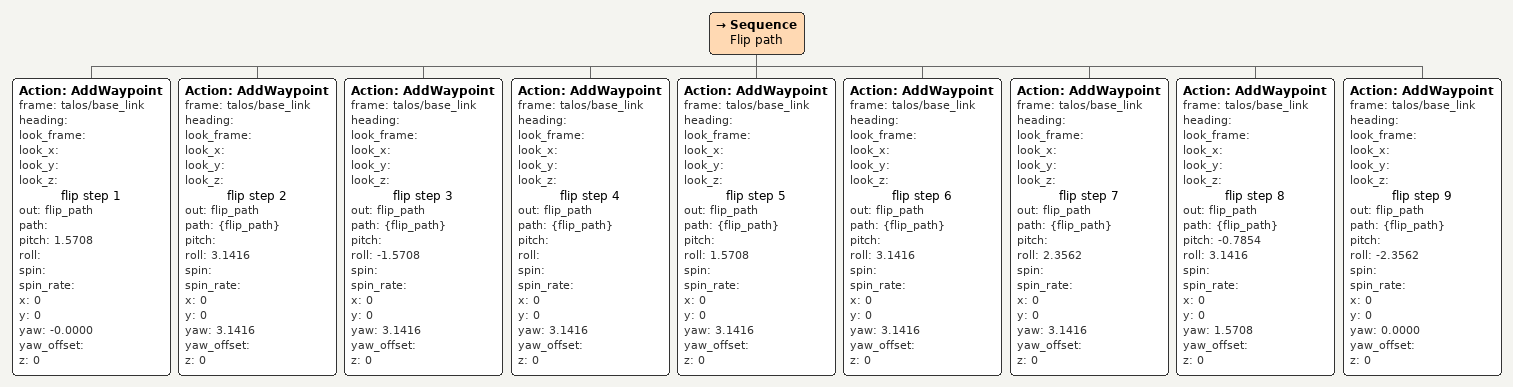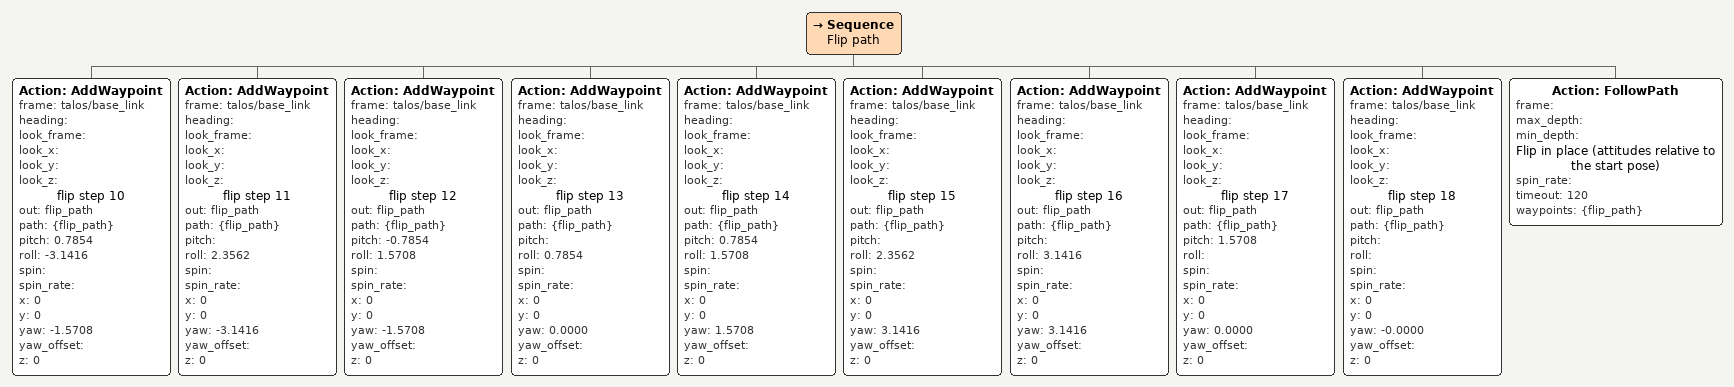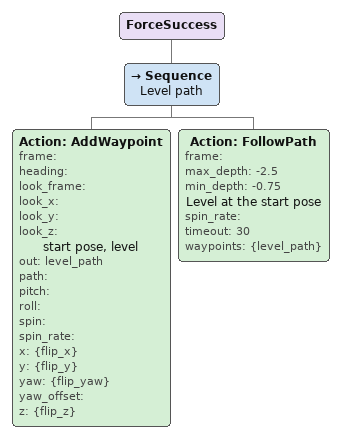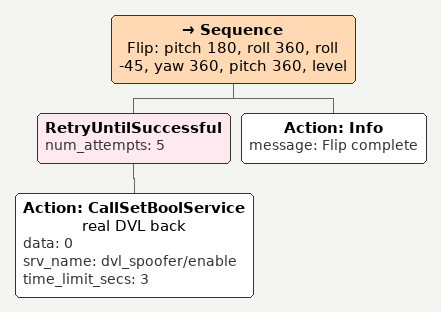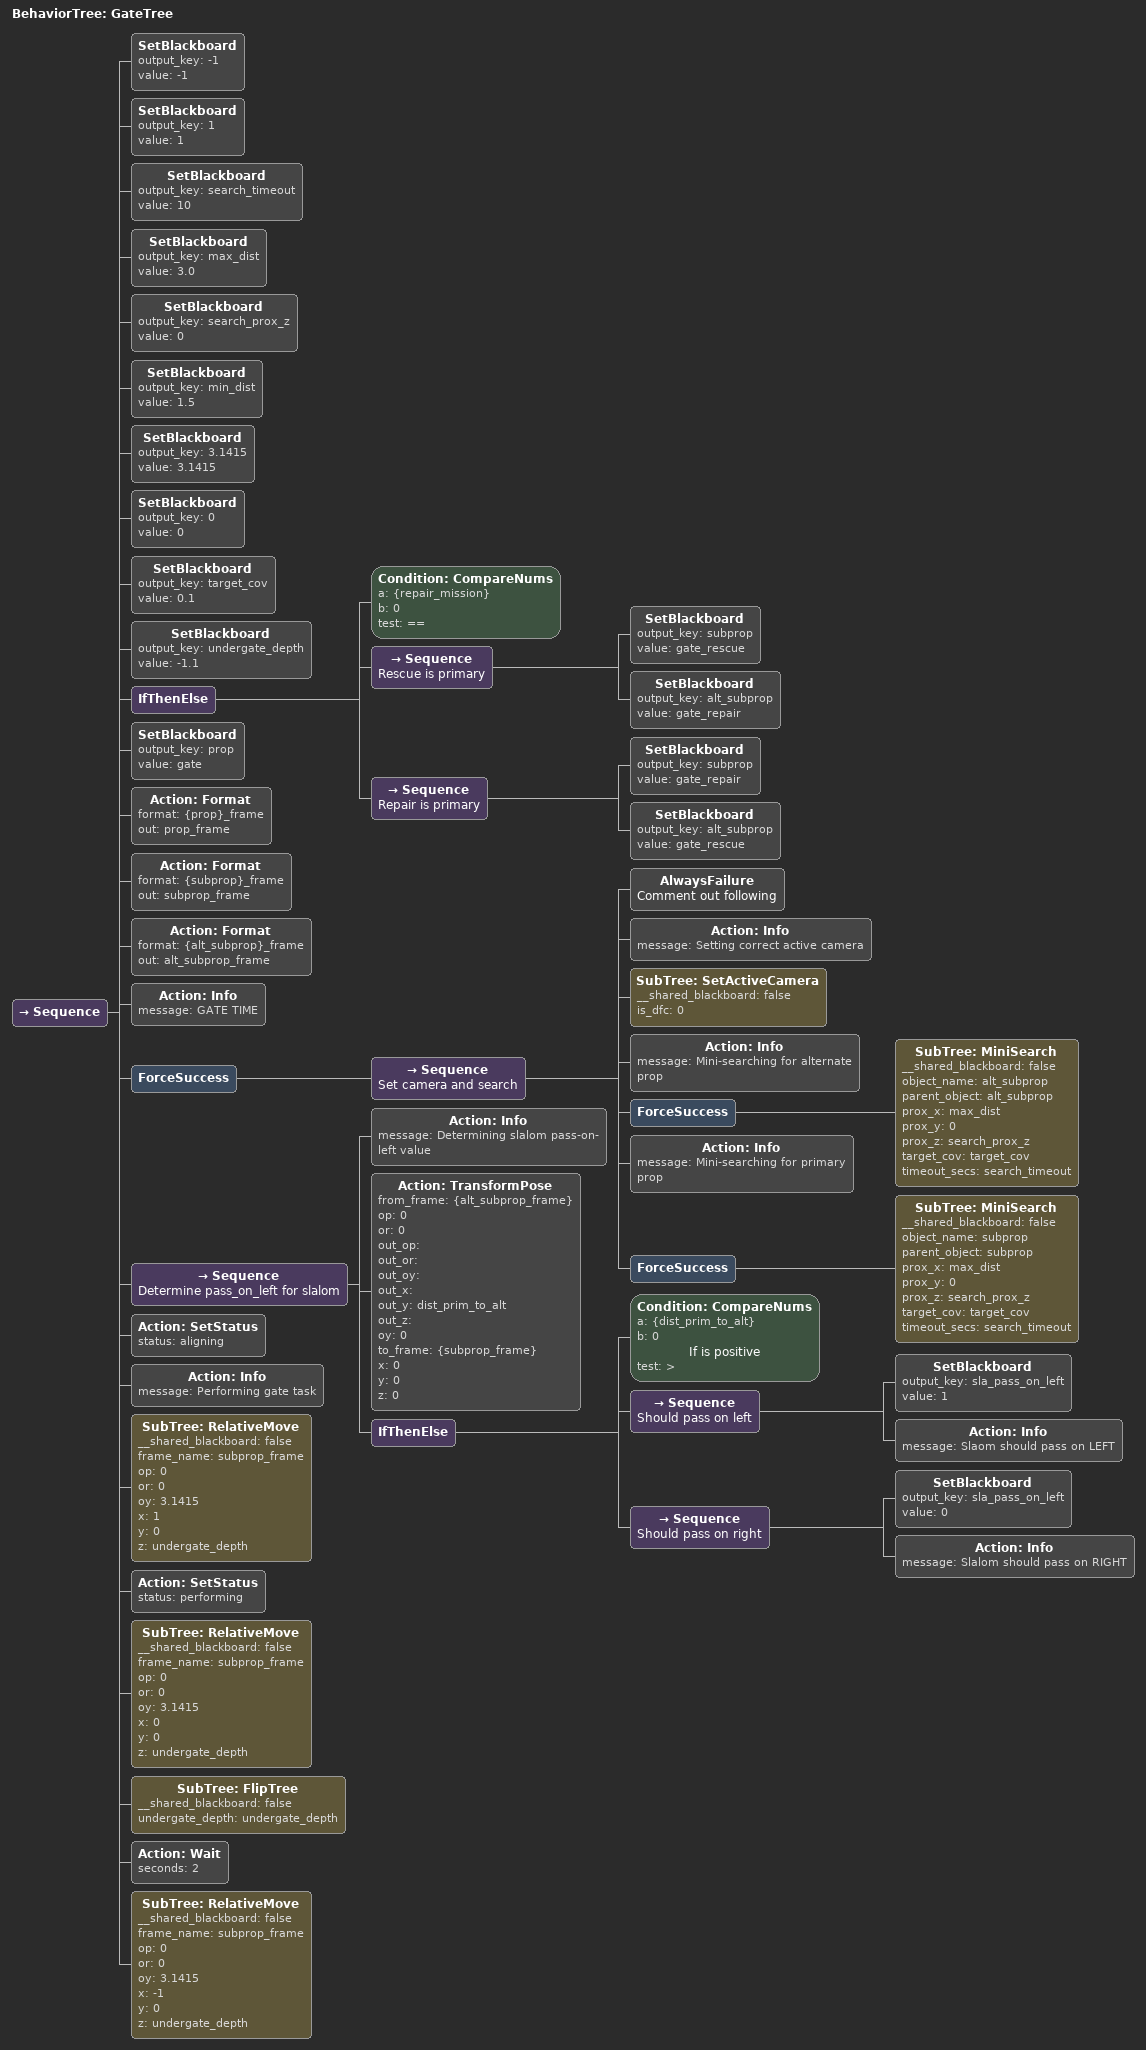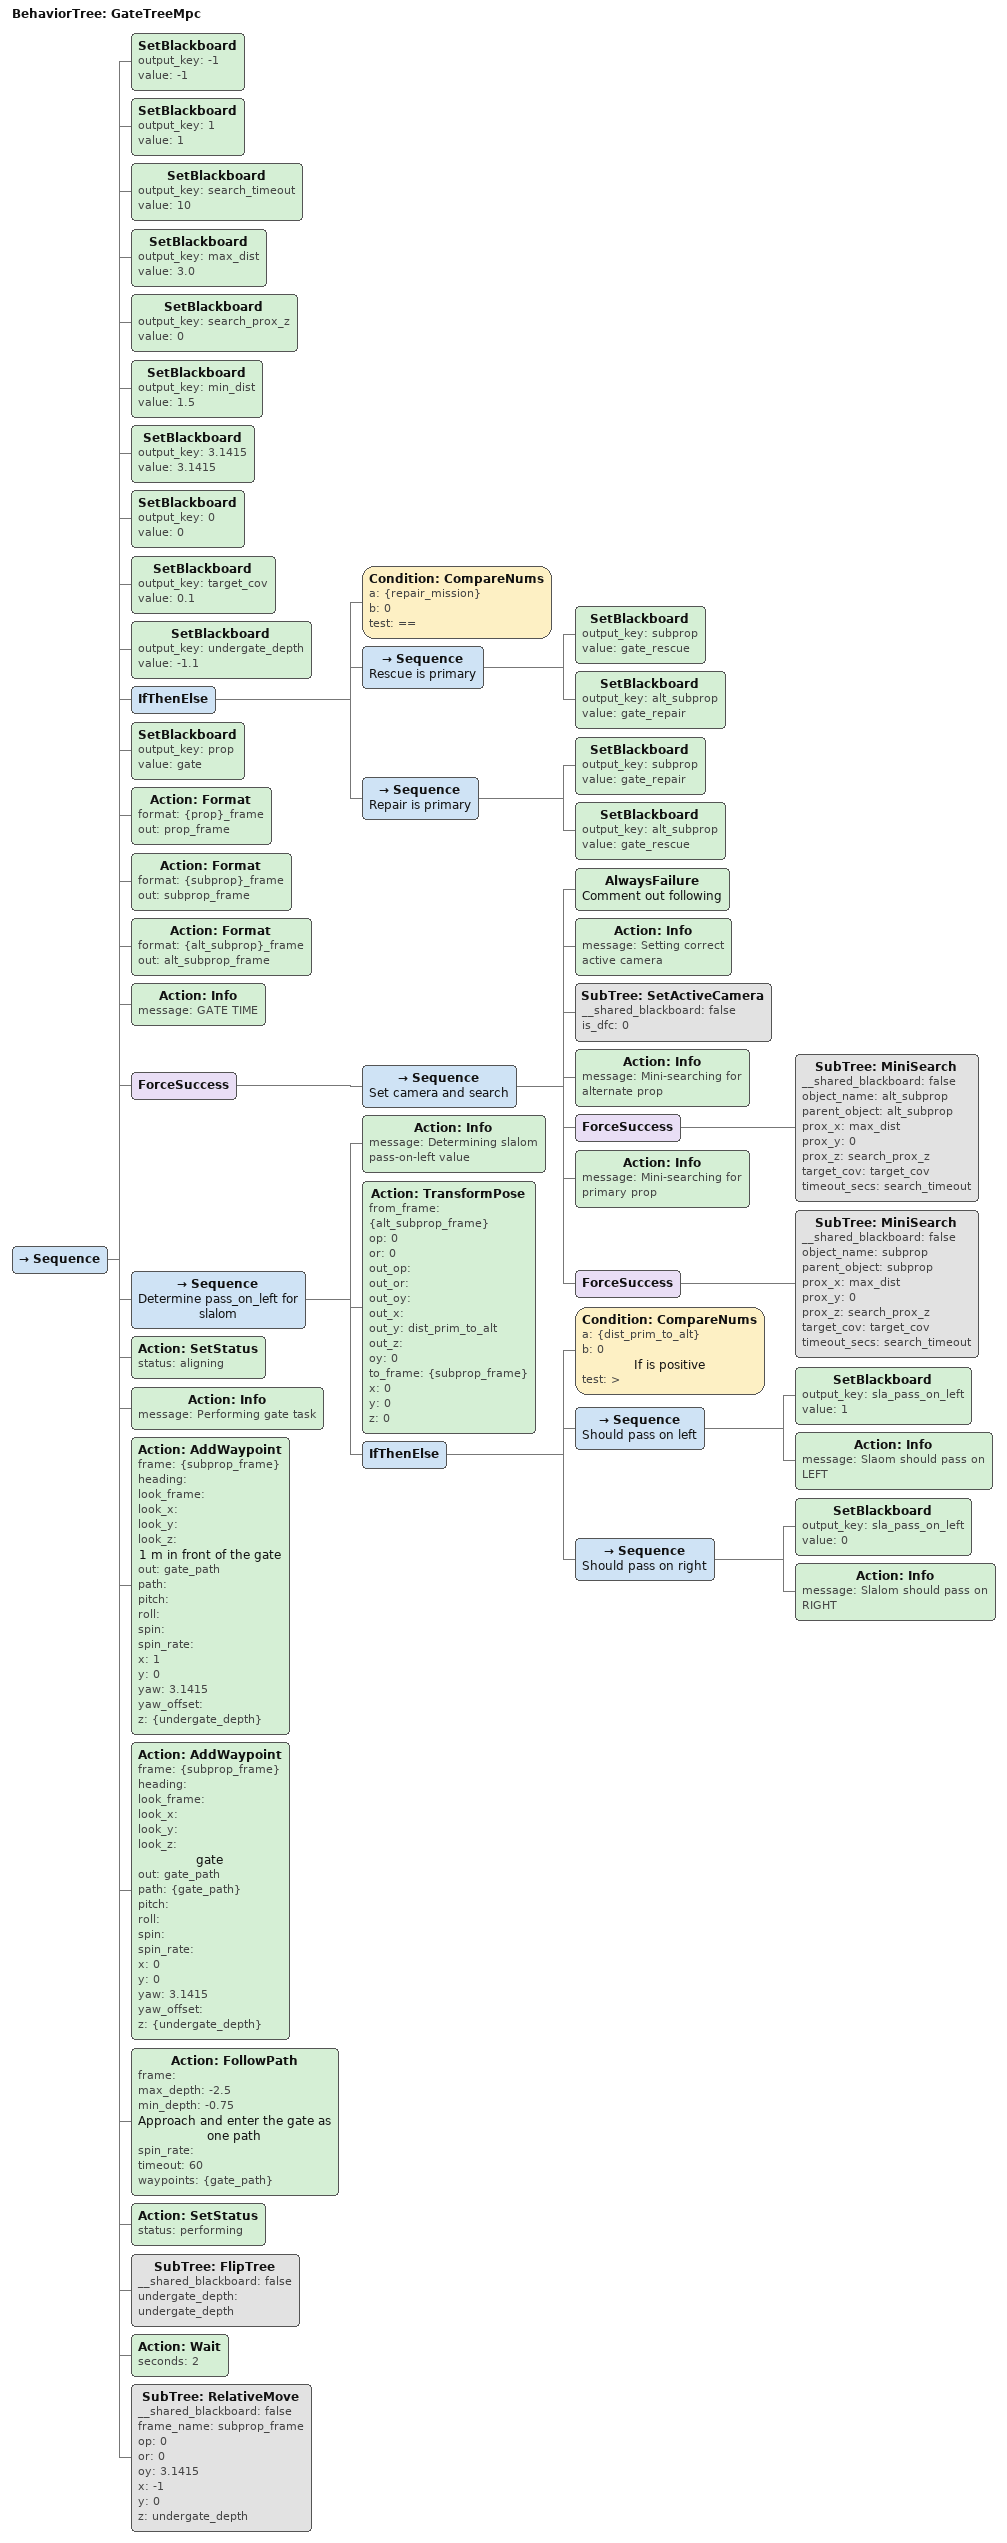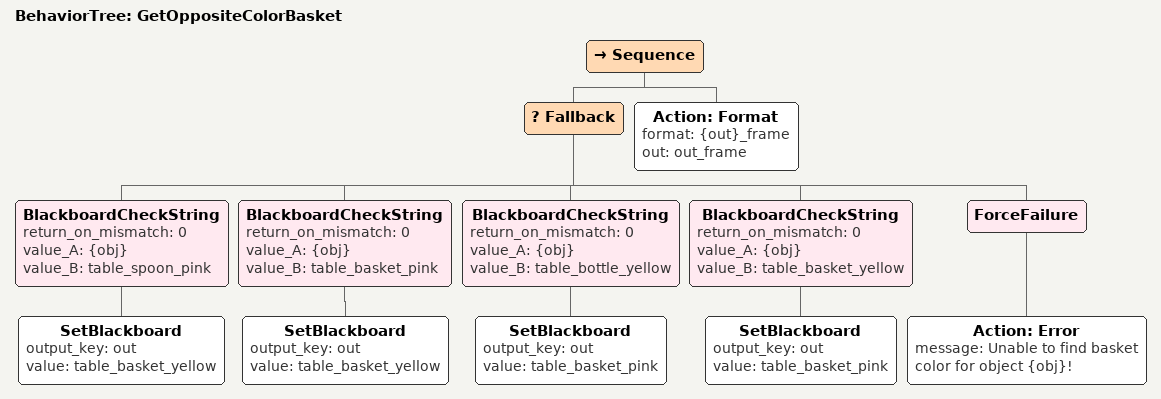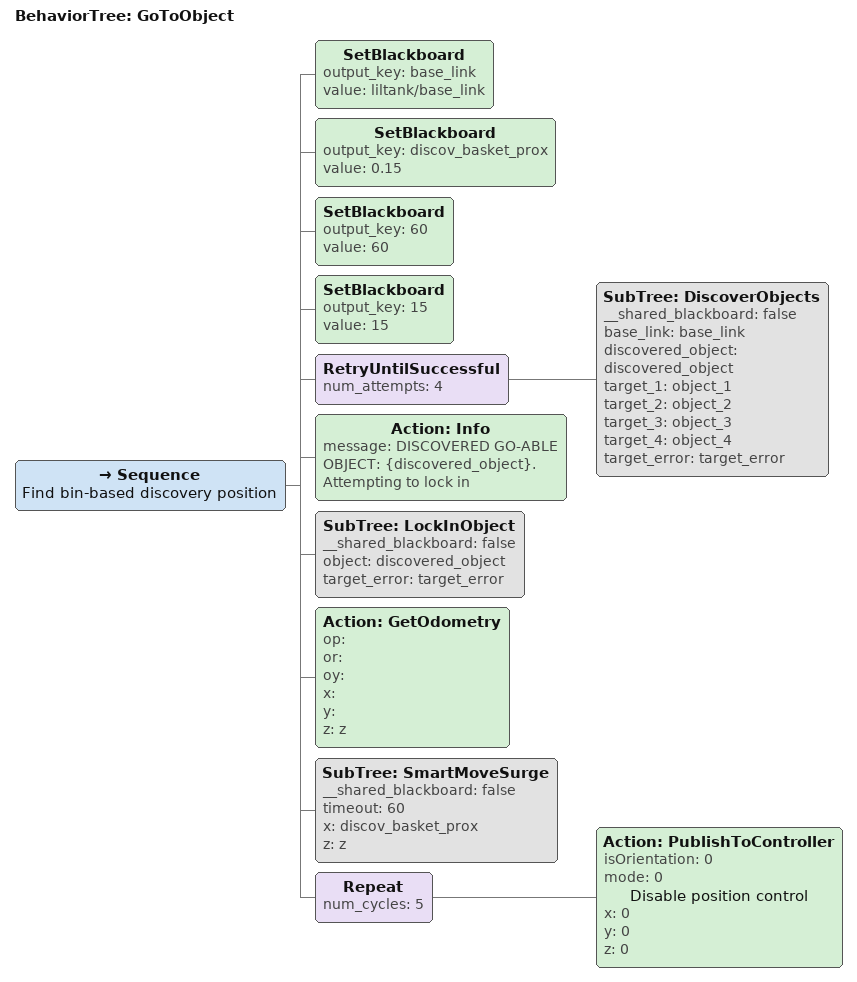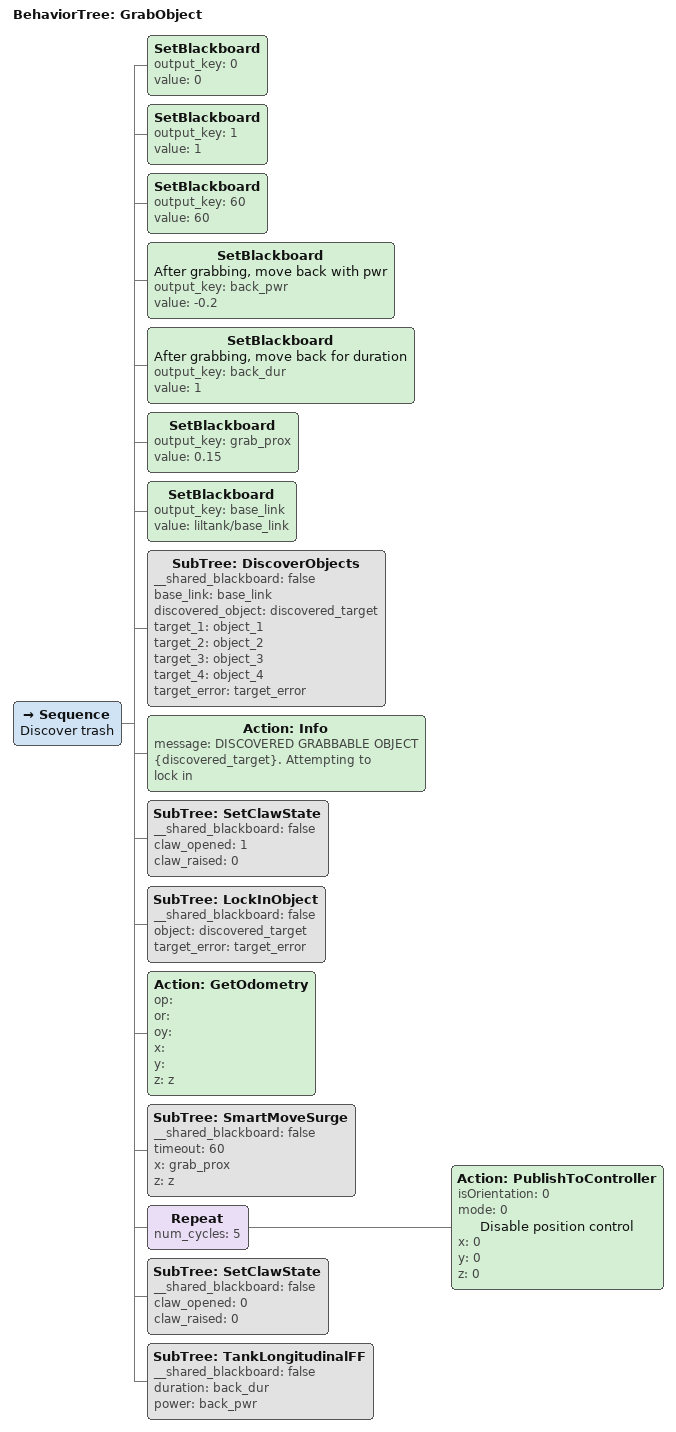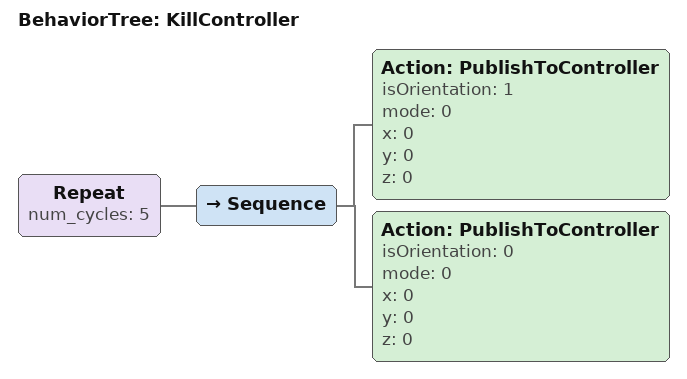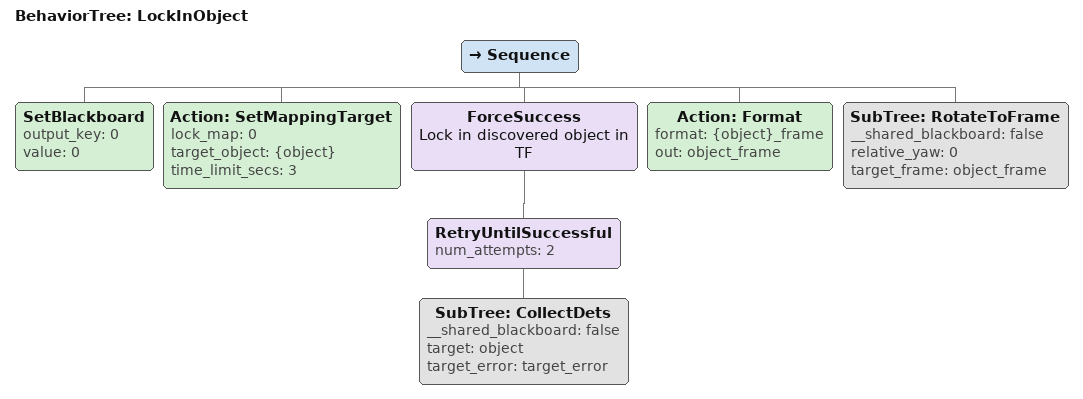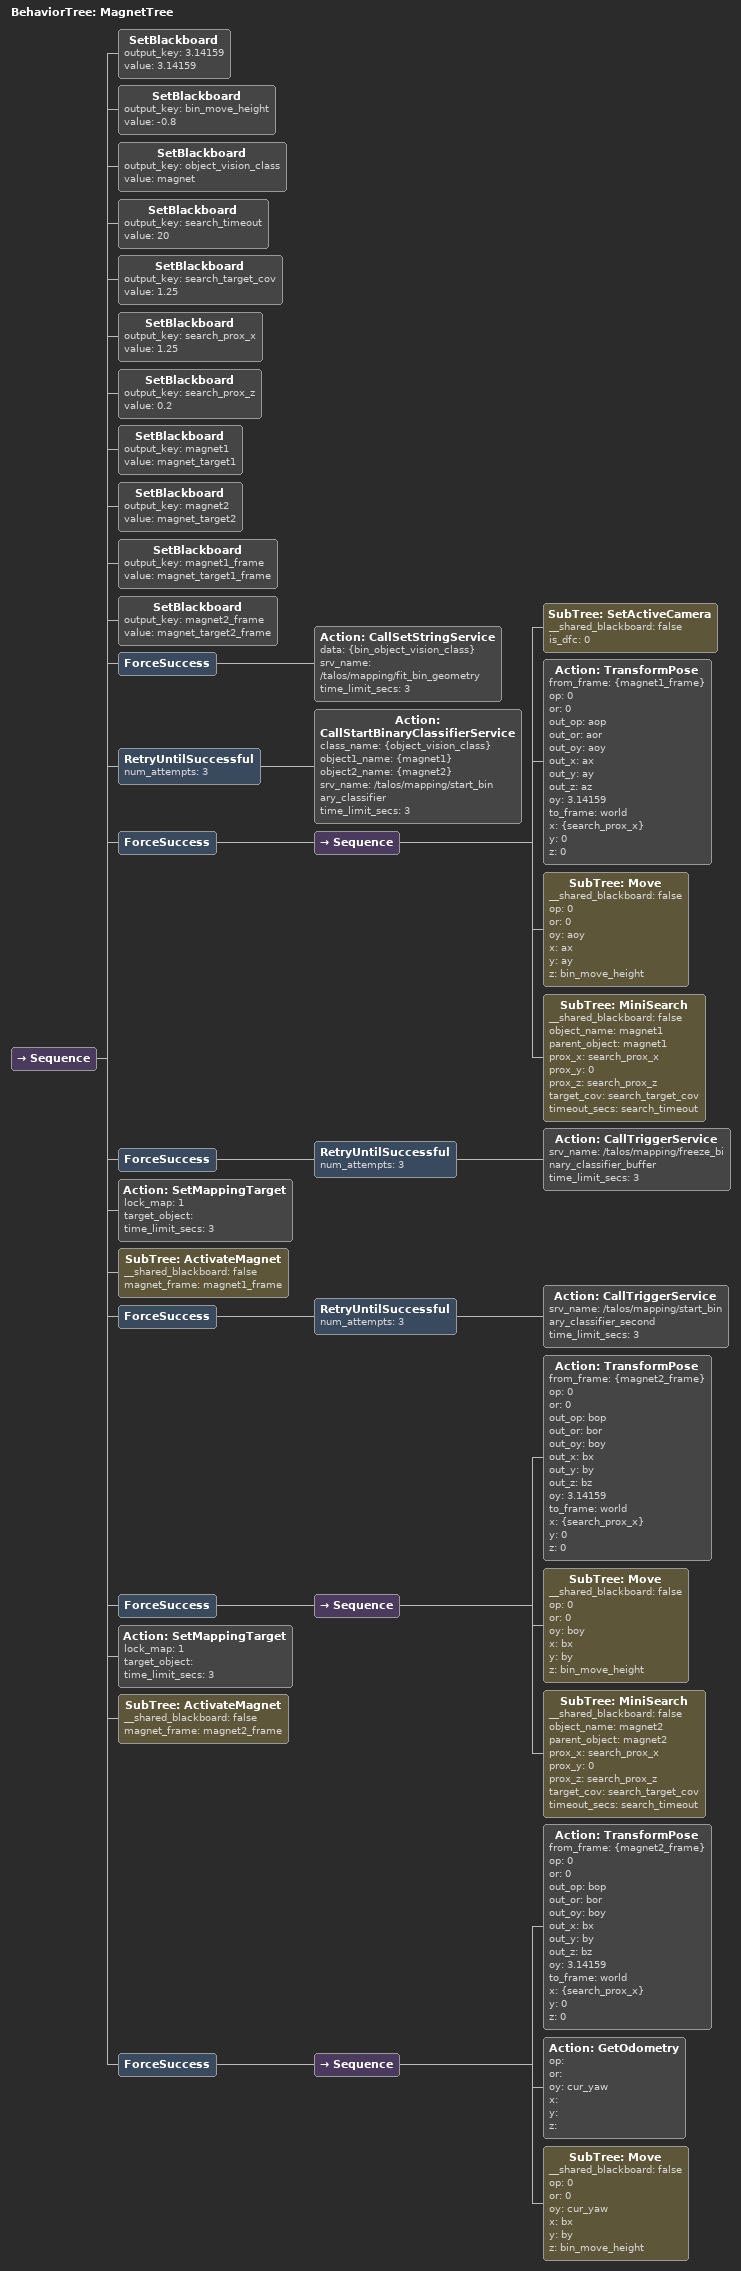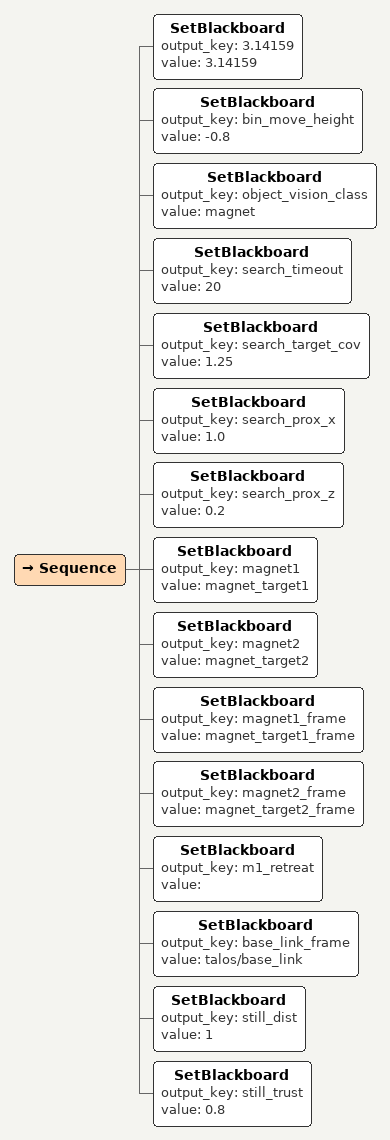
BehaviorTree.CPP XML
<Sequence name="Flip path">
    <Action ID="AddWaypoint" frame="talos/base_link" heading="" look_frame="" look_x="" look_y="" look_z="" name="flip step 1" out="flip_path" path="" pitch="1.5708" roll="" spin="" spin_rate="" x="0" y="0" yaw="-0.0000" yaw_offset="" z="0"/>
    <Action ID="AddWaypoint" frame="talos/base_link" heading="" look_frame="" look_x="" look_y="" look_z="" name="flip step 2" out="flip_path" path="{flip_path}" pitch="" roll="3.1416" spin="" spin_rate="" x="0" y="0" yaw="3.1416" yaw_offset="" z="0"/>
    <Action ID="AddWaypoint" frame="talos/base_link" heading="" look_frame="" look_x="" look_y="" look_z="" name="flip step 3" out="flip_path" path="{flip_path}" pitch="" roll="-1.5708" spin="" spin_rate="" x="0" y="0" yaw="3.1416" yaw_offset="" z="0"/>
    <Action ID="AddWaypoint" frame="talos/base_link" heading="" look_frame="" look_x="" look_y="" look_z="" name="flip step 4" out="flip_path" path="{flip_path}" pitch="" roll="" spin="" spin_rate="" x="0" y="0" yaw="3.1416" yaw_offset="" z="0"/>
    <Action ID="AddWaypoint" frame="talos/base_link" heading="" look_frame="" look_x="" look_y="" look_z="" name="flip step 5" out="flip_path" path="{flip_path}" pitch="" roll="1.5708" spin="" spin_rate="" x="0" y="0" yaw="3.1416" yaw_offset="" z="0"/>
    <Action ID="AddWaypoint" frame="talos/base_link" heading="" look_frame="" look_x="" look_y="" look_z="" name="flip step 6" out="flip_path" path="{flip_path}" pitch="" roll="3.1416" spin="" spin_rate="" x="0" y="0" yaw="3.1416" yaw_offset="" z="0"/>
    <Action ID="AddWaypoint" frame="talos/base_link" heading="" look_frame="" look_x="" look_y="" look_z="" name="flip step 7" out="flip_path" path="{flip_path}" pitch="" roll="2.3562" spin="" spin_rate="" x="0" y="0" yaw="3.1416" yaw_offset="" z="0"/>
    <Action ID="AddWaypoint" frame="talos/base_link" heading="" look_frame="" look_x="" look_y="" look_z="" name="flip step 8" out="flip_path" path="{flip_path}" pitch="-0.7854" roll="3.1416" spin="" spin_rate="" x="0" y="0" yaw="1.5708" yaw_offset="" z="0"/>
    <Action ID="AddWaypoint" frame="talos/base_link" heading="" look_frame="" look_x="" look_y="" look_z="" name="flip step 9" out="flip_path" path="{flip_path}" pitch="" roll="-2.3562" spin="" spin_rate="" x="0" y="0" yaw="0.0000" yaw_offset="" z="0"/>
</Sequence>

<Sequence name="Flip path">
    <Action ID="AddWaypoint" frame="talos/base_link" heading="" look_frame="" look_x="" look_y="" look_z="" name="flip step 10" out="flip_path" path="{flip_path}" pitch="0.7854" roll="-3.1416" spin="" spin_rate="" x="0" y="0" yaw="-1.5708" yaw_offset="" z="0"/>
    <Action ID="AddWaypoint" frame="talos/base_link" heading="" look_frame="" look_x="" look_y="" look_z="" name="flip step 11" out="flip_path" path="{flip_path}" pitch="" roll="2.3562" spin="" spin_rate="" x="0" y="0" yaw="-3.1416" yaw_offset="" z="0"/>
    <Action ID="AddWaypoint" frame="talos/base_link" heading="" look_frame="" look_x="" look_y="" look_z="" name="flip step 12" out="flip_path" path="{flip_path}" pitch="-0.7854" roll="1.5708" spin="" spin_rate="" x="0" y="0" yaw="-1.5708" yaw_offset="" z="0"/>
    <Action ID="AddWaypoint" frame="talos/base_link" heading="" look_frame="" look_x="" look_y="" look_z="" name="flip step 13" out="flip_path" path="{flip_path}" pitch="" roll="0.7854" spin="" spin_rate="" x="0" y="0" yaw="0.0000" yaw_offset="" z="0"/>
    <Action ID="AddWaypoint" frame="talos/base_link" heading="" look_frame="" look_x="" look_y="" look_z="" name="flip step 14" out="flip_path" path="{flip_path}" pitch="0.7854" roll="1.5708" spin="" spin_rate="" x="0" y="0" yaw="1.5708" yaw_offset="" z="0"/>
    <Action ID="AddWaypoint" frame="talos/base_link" heading="" look_frame="" look_x="" look_y="" look_z="" name="flip step 15" out="flip_path" path="{flip_path}" pitch="" roll="2.3562" spin="" spin_rate="" x="0" y="0" yaw="3.1416" yaw_offset="" z="0"/>
    <Action ID="AddWaypoint" frame="talos/base_link" heading="" look_frame="" look_x="" look_y="" look_z="" name="flip step 16" out="flip_path" path="{flip_path}" pitch="" roll="3.1416" spin="" spin_rate="" x="0" y="0" yaw="3.1416" yaw_offset="" z="0"/>
    <Action ID="AddWaypoint" frame="talos/base_link" heading="" look_frame="" look_x="" look_y="" look_z="" name="flip step 17" out="flip_path" path="{flip_path}" pitch="1.5708" roll="" spin="" spin_rate="" x="0" y="0" yaw="0.0000" yaw_offset="" z="0"/>
    <Action ID="AddWaypoint" frame="talos/base_link" heading="" look_frame="" look_x="" look_y="" look_z="" name="flip step 18" out="flip_path" path="{flip_path}" pitch="" roll="" spin="" spin_rate="" x="0" y="0" yaw="-0.0000" yaw_offset="" z="0"/>
    <Action ID="FollowPath" frame="" max_depth="" min_depth="" name="Flip in place (attitudes relative to the start pose)" spin_rate="" timeout="120" waypoints="{flip_path}"/>
</Sequence>

<ForceSuccess>
    <Sequence name="Level path">
        <Action ID="AddWaypoint" frame="" heading="" look_frame="" look_x="" look_y="" look_z="" name="start pose, level" out="level_path" path="" pitch="" roll="" spin="" spin_rate="" x="{flip_x}" y="{flip_y}" yaw="{flip_yaw}" yaw_offset="" z="{flip_z}"/>
        <Action ID="FollowPath" frame="" max_depth="-2.5" min_depth="-0.75" name="Level at the start pose" spin_rate="" timeout="30" waypoints="{level_path}"/>
    </Sequence>
</ForceSuccess>

<Sequence name="Flip: pitch 180, roll 360, roll -45, yaw 360, pitch 360, level">
    <RetryUntilSuccessful num_attempts="5">
        <Action ID="CallSetBoolService" name="real DVL back" data="0" srv_name="dvl_spoofer/enable" time_limit_secs="3"/>
    </RetryUntilSuccessful>
    <Action ID="Info" message="Flip complete"/>
</Sequence>

<BehaviorTree ID="GateTree">
    <Sequence>
        <SetBlackboard output_key="-1" value="-1"/>
        <SetBlackboard output_key="1" value="1"/>
        <SetBlackboard output_key="search_timeout" value="10"/>
        <SetBlackboard output_key="max_dist" value="3.0"/>
        <SetBlackboard output_key="search_prox_z" value="0"/>
        <SetBlackboard output_key="min_dist" value="1.5"/>
        <SetBlackboard output_key="3.1415" value="3.1415"/>
        <SetBlackboard output_key="0" value="0"/>
        <SetBlackboard output_key="target_cov" value="0.1"/>
        <SetBlackboard output_key="undergate_depth" value="-1.1"/>
        <IfThenElse>
            <Condition ID="CompareNums" a="{repair_mission}" b="0" test="=="/>
            <Sequence name="Rescue is primary">
                <SetBlackboard output_key="subprop" value="gate_rescue"/>
                <SetBlackboard output_key="alt_subprop" value="gate_repair"/>
            </Sequence>
            <Sequence name="Repair is primary">
                <SetBlackboard output_key="subprop" value="gate_repair"/>
                <SetBlackboard output_key="alt_subprop" value="gate_rescue"/>
            </Sequence>
        </IfThenElse>
        <SetBlackboard output_key="prop" value="gate"/>
        <Action ID="Format" format="{prop}_frame" out="prop_frame"/>
        <Action ID="Format" format="{subprop}_frame" out="subprop_frame"/>
        <Action ID="Format" format="{alt_subprop}_frame" out="alt_subprop_frame"/>
        <Action ID="Info" message="GATE TIME"/>
        <ForceSuccess>
            <Sequence name="Set camera and search">
                <AlwaysFailure name="Comment out following"/>
                <Action ID="Info" message="Setting correct active camera"/>
                <SubTree ID="SetActiveCamera" __shared_blackboard="false" is_dfc="0"/>
                <Action ID="Info" message="Mini-searching for alternate prop"/>
                <ForceSuccess>
                    <SubTree ID="MiniSearch" __shared_blackboard="false" object_name="alt_subprop" parent_object="alt_subprop" prox_x="max_dist" prox_y="0" prox_z="search_prox_z" target_cov="target_cov" timeout_secs="search_timeout"/>
                </ForceSuccess>
                <Action ID="Info" message="Mini-searching for primary prop"/>
                <ForceSuccess>
                    <SubTree ID="MiniSearch" __shared_blackboard="false" object_name="subprop" parent_object="subprop" prox_x="max_dist" prox_y="0" prox_z="search_prox_z" target_cov="target_cov" timeout_secs="search_timeout"/>
                </ForceSuccess>
            </Sequence>
        </ForceSuccess>
        <Sequence name="Determine pass_on_left for slalom">
            <Action ID="Info" message="Determining slalom pass-on-left value"/>
            <Action ID="TransformPose" from_frame="{alt_subprop_frame}" op="0" or="0" out_op="" out_or="" out_oy="" out_x="" out_y="dist_prim_to_alt" out_z="" oy="0" to_frame="{subprop_frame}" x="0" y="0" z="0"/>
            <IfThenElse>
                <Condition ID="CompareNums" a="{dist_prim_to_alt}" b="0" name="If is positive" test=">"/>
                <Sequence name="Should pass on left">
                    <SetBlackboard output_key="sla_pass_on_left" value="1"/>
                    <Action ID="Info" message="Slaom should pass on LEFT"/>
                </Sequence>
                <Sequence name="Should pass on right">
                    <SetBlackboard output_key="sla_pass_on_left" value="0"/>
                    <Action ID="Info" message="Slalom should pass on RIGHT"/>
                </Sequence>
            </IfThenElse>
        </Sequence>
        <Action ID="SetStatus" status="aligning"/>
        <Action ID="Info" message="Performing gate task"/>
        <SubTree ID="RelativeMove" __shared_blackboard="false" frame_name="subprop_frame" op="0" or="0" oy="3.1415" x="1" y="0" z="undergate_depth"/>
        <Action ID="SetStatus" status="performing"/>
        <SubTree ID="RelativeMove" __shared_blackboard="false" frame_name="subprop_frame" op="0" or="0" oy="3.1415" x="0" y="0" z="undergate_depth"/>
        <SubTree ID="FlipTree" __shared_blackboard="false" undergate_depth="undergate_depth"/>
        <Action ID="Wait" seconds="2"/>
        <SubTree ID="RelativeMove" __shared_blackboard="false" frame_name="subprop_frame" op="0" or="0" oy="3.1415" x="-1" y="0" z="undergate_depth"/>
    </Sequence>
</BehaviorTree>

<BehaviorTree ID="GateTreeMpc">
    <Sequence>
        <SetBlackboard output_key="-1" value="-1"/>
        <SetBlackboard output_key="1" value="1"/>
        <SetBlackboard output_key="search_timeout" value="10"/>
        <SetBlackboard output_key="max_dist" value="3.0"/>
        <SetBlackboard output_key="search_prox_z" value="0"/>
        <SetBlackboard output_key="min_dist" value="1.5"/>
        <SetBlackboard output_key="3.1415" value="3.1415"/>
        <SetBlackboard output_key="0" value="0"/>
        <SetBlackboard output_key="target_cov" value="0.1"/>
        <SetBlackboard output_key="undergate_depth" value="-1.1"/>
        <IfThenElse>
            <Condition ID="CompareNums" a="{repair_mission}" b="0" test="=="/>
            <Sequence name="Rescue is primary">
                <SetBlackboard output_key="subprop" value="gate_rescue"/>
                <SetBlackboard output_key="alt_subprop" value="gate_repair"/>
            </Sequence>
            <Sequence name="Repair is primary">
                <SetBlackboard output_key="subprop" value="gate_repair"/>
                <SetBlackboard output_key="alt_subprop" value="gate_rescue"/>
            </Sequence>
        </IfThenElse>
        <SetBlackboard output_key="prop" value="gate"/>
        <Action ID="Format" format="{prop}_frame" out="prop_frame"/>
        <Action ID="Format" format="{subprop}_frame" out="subprop_frame"/>
        <Action ID="Format" format="{alt_subprop}_frame" out="alt_subprop_frame"/>
        <Action ID="Info" message="GATE TIME"/>
        <ForceSuccess>
            <Sequence name="Set camera and search">
                <AlwaysFailure name="Comment out following"/>
                <Action ID="Info" message="Setting correct active camera"/>
                <SubTree ID="SetActiveCamera" __shared_blackboard="false" is_dfc="0"/>
                <Action ID="Info" message="Mini-searching for alternate prop"/>
                <ForceSuccess>
                    <SubTree ID="MiniSearch" __shared_blackboard="false" object_name="alt_subprop" parent_object="alt_subprop" prox_x="max_dist" prox_y="0" prox_z="search_prox_z" target_cov="target_cov" timeout_secs="search_timeout"/>
                </ForceSuccess>
                <Action ID="Info" message="Mini-searching for primary prop"/>
                <ForceSuccess>
                    <SubTree ID="MiniSearch" __shared_blackboard="false" object_name="subprop" parent_object="subprop" prox_x="max_dist" prox_y="0" prox_z="search_prox_z" target_cov="target_cov" timeout_secs="search_timeout"/>
                </ForceSuccess>
            </Sequence>
        </ForceSuccess>
        <Sequence name="Determine pass_on_left for slalom">
            <Action ID="Info" message="Determining slalom pass-on-left value"/>
            <Action ID="TransformPose" from_frame="{alt_subprop_frame}" op="0" or="0" out_op="" out_or="" out_oy="" out_x="" out_y="dist_prim_to_alt" out_z="" oy="0" to_frame="{subprop_frame}" x="0" y="0" z="0"/>
            <IfThenElse>
                <Condition ID="CompareNums" a="{dist_prim_to_alt}" b="0" name="If is positive" test=">"/>
                <Sequence name="Should pass on left">
                    <SetBlackboard output_key="sla_pass_on_left" value="1"/>
                    <Action ID="Info" message="Slaom should pass on LEFT"/>
                </Sequence>
                <Sequence name="Should pass on right">
                    <SetBlackboard output_key="sla_pass_on_left" value="0"/>
                    <Action ID="Info" message="Slalom should pass on RIGHT"/>
                </Sequence>
            </IfThenElse>
        </Sequence>
        <Action ID="SetStatus" status="aligning"/>
        <Action ID="Info" message="Performing gate task"/>
        <Action ID="AddWaypoint" frame="{subprop_frame}" heading="" look_frame="" look_x="" look_y="" look_z="" name="1 m in front of the gate" out="gate_path" path="" pitch="" roll="" spin="" spin_rate="" x="1" y="0" yaw="3.1415" yaw_offset="" z="{undergate_depth}"/>
        <Action ID="AddWaypoint" frame="{subprop_frame}" heading="" look_frame="" look_x="" look_y="" look_z="" name="gate" out="gate_path" path="{gate_path}" pitch="" roll="" spin="" spin_rate="" x="0" y="0" yaw="3.1415" yaw_offset="" z="{undergate_depth}"/>
        <Action ID="FollowPath" frame="" max_depth="-2.5" min_depth="-0.75" name="Approach and enter the gate as one path" spin_rate="" timeout="60" waypoints="{gate_path}"/>
        <Action ID="SetStatus" status="performing"/>
        <SubTree ID="FlipTree" __shared_blackboard="false" undergate_depth="undergate_depth"/>
        <Action ID="Wait" seconds="2"/>
        <SubTree ID="RelativeMove" __shared_blackboard="false" frame_name="subprop_frame" op="0" or="0" oy="3.1415" x="-1" y="0" z="undergate_depth"/>
    </Sequence>
</BehaviorTree>

<BehaviorTree ID="GetOppositeColorBasket">
    <Sequence>
        <Fallback>
            <BlackboardCheckString return_on_mismatch="0" value_A="{obj}" value_B="table_spoon_pink">
                <SetBlackboard output_key="out" value="table_basket_yellow"/>
            </BlackboardCheckString>
            <BlackboardCheckString return_on_mismatch="0" value_A="{obj}" value_B="table_basket_pink">
                <SetBlackboard output_key="out" value="table_basket_yellow"/>
            </BlackboardCheckString>
            <BlackboardCheckString return_on_mismatch="0" value_A="{obj}" value_B="table_bottle_yellow">
                <SetBlackboard output_key="out" value="table_basket_pink"/>
            </BlackboardCheckString>
            <BlackboardCheckString return_on_mismatch="0" value_A="{obj}" value_B="table_basket_yellow">
                <SetBlackboard output_key="out" value="table_basket_pink"/>
            </BlackboardCheckString>
            <ForceFailure>
                <Action ID="Error" message="Unable to find basket color for object {obj}!"/>
            </ForceFailure>
        </Fallback>
        <Action ID="Format" format="{out}_frame" out="out_frame"/>
    </Sequence>
</BehaviorTree>

<BehaviorTree ID="GoToObject">
    <Sequence name="Find bin-based discovery position">
        <SetBlackboard output_key="base_link" value="liltank/base_link"/>
        <SetBlackboard output_key="discov_basket_prox" value="0.15"/>
        <SetBlackboard output_key="60" value="60"/>
        <SetBlackboard output_key="15" value="15"/>
        <RetryUntilSuccessful num_attempts="4">
            <SubTree ID="DiscoverObjects" __shared_blackboard="false" base_link="base_link" discovered_object="discovered_object" target_1="object_1" target_2="object_2" target_3="object_3" target_4="object_4" target_error="target_error"/>
        </RetryUntilSuccessful>
        <Action ID="Info" message="DISCOVERED GO-ABLE OBJECT: {discovered_object}. Attempting to lock in"/>
        <SubTree ID="LockInObject" __shared_blackboard="false" object="discovered_object" target_error="target_error"/>
        <Action ID="GetOdometry" op="" or="" oy="" x="" y="" z="z"/>
        <SubTree ID="SmartMoveSurge" __shared_blackboard="false" timeout="60" x="discov_basket_prox" z="z"/>
        <Repeat num_cycles="5">
            <Action ID="PublishToController" isOrientation="0" mode="0" name="Disable position control" x="0" y="0" z="0"/>
        </Repeat>
    </Sequence>
</BehaviorTree>

<BehaviorTree ID="GrabObject">
    <Sequence name="Discover trash">
        <SetBlackboard output_key="0" value="0"/>
        <SetBlackboard output_key="1" value="1"/>
        <SetBlackboard output_key="60" value="60"/>
        <SetBlackboard name="After grabbing, move back with pwr" output_key="back_pwr" value="-0.2"/>
        <SetBlackboard name="After grabbing, move back for duration" output_key="back_dur" value="1"/>
        <SetBlackboard output_key="grab_prox" value="0.15"/>
        <SetBlackboard output_key="base_link" value="liltank/base_link"/>
        <SubTree ID="DiscoverObjects" __shared_blackboard="false" base_link="base_link" discovered_object="discovered_target" target_1="object_1" target_2="object_2" target_3="object_3" target_4="object_4" target_error="target_error"/>
        <Action ID="Info" message="DISCOVERED GRABBABLE OBJECT {discovered_target}. Attempting to lock in"/>
        <SubTree ID="SetClawState" __shared_blackboard="false" claw_opened="1" claw_raised="0"/>
        <SubTree ID="LockInObject" __shared_blackboard="false" object="discovered_target" target_error="target_error"/>
        <Action ID="GetOdometry" op="" or="" oy="" x="" y="" z="z"/>
        <SubTree ID="SmartMoveSurge" __shared_blackboard="false" timeout="60" x="grab_prox" z="z"/>
        <Repeat num_cycles="5">
            <Action ID="PublishToController" isOrientation="0" mode="0" name="Disable position control" x="0" y="0" z="0"/>
        </Repeat>
        <SubTree ID="SetClawState" __shared_blackboard="false" claw_opened="0" claw_raised="0"/>
        <SubTree ID="TankLongitudinalFF" __shared_blackboard="false" duration="back_dur" power="back_pwr"/>
    </Sequence>
</BehaviorTree>

<BehaviorTree ID="KillController">
    <Repeat num_cycles="5">
        <Sequence>
            <Action ID="PublishToController" isOrientation="1" mode="0" x="0" y="0" z="0"/>
            <Action ID="PublishToController" isOrientation="0" mode="0" x="0" y="0" z="0"/>
        </Sequence>
    </Repeat>
</BehaviorTree>

<BehaviorTree ID="LockInObject">
    <Sequence>
        <SetBlackboard output_key="0" value="0"/>
        <Action ID="SetMappingTarget" lock_map="0" target_object="{object}" time_limit_secs="3"/>
        <ForceSuccess name="Lock in discovered object in TF">
            <RetryUntilSuccessful num_attempts="2">
                <SubTree ID="CollectDets" __shared_blackboard="false" target="object" target_error="target_error"/>
            </RetryUntilSuccessful>
        </ForceSuccess>
        <Action ID="Format" format="{object}_frame" out="object_frame"/>
        <SubTree ID="RotateToFrame" __shared_blackboard="false" relative_yaw="0" target_frame="object_frame"/>
    </Sequence>
</BehaviorTree>

<BehaviorTree ID="MagnetTree">
    <Sequence>
        <SetBlackboard output_key="3.14159" value="3.14159"/>
        <SetBlackboard output_key="bin_move_height" value="-0.8"/>
        <SetBlackboard output_key="object_vision_class" value="magnet"/>
        <SetBlackboard output_key="search_timeout" value="20"/>
        <SetBlackboard output_key="search_target_cov" value="1.25"/>
        <SetBlackboard output_key="search_prox_x" value="1.25"/>
        <SetBlackboard output_key="search_prox_z" value="0.2"/>
        <SetBlackboard output_key="magnet1" value="magnet_target1"/>
        <SetBlackboard output_key="magnet2" value="magnet_target2"/>
        <SetBlackboard output_key="magnet1_frame" value="magnet_target1_frame"/>
        <SetBlackboard output_key="magnet2_frame" value="magnet_target2_frame"/>
        <ForceSuccess>
            <Action ID="CallSetStringService" data="{bin_object_vision_class}" srv_name="/talos/mapping/fit_bin_geometry" time_limit_secs="3"/>
        </ForceSuccess>
        <RetryUntilSuccessful num_attempts="3">
            <Action ID="CallStartBinaryClassifierService" class_name="{object_vision_class}" object1_name="{magnet1}" object2_name="{magnet2}" srv_name="/talos/mapping/start_binary_classifier" time_limit_secs="3"/>
        </RetryUntilSuccessful>
        <ForceSuccess>
            <Sequence>
                <SubTree ID="SetActiveCamera" __shared_blackboard="false" is_dfc="0"/>
                <Action ID="TransformPose" from_frame="{magnet1_frame}" op="0" or="0" out_op="aop" out_or="aor" out_oy="aoy" out_x="ax" out_y="ay" out_z="az" oy="3.14159" to_frame="world" x="{search_prox_x}" y="0" z="0"/>
                <SubTree ID="Move" __shared_blackboard="false" op="0" or="0" oy="aoy" x="ax" y="ay" z="bin_move_height"/>
                <SubTree ID="MiniSearch" __shared_blackboard="false" object_name="magnet1" parent_object="magnet1" prox_x="search_prox_x" prox_y="0" prox_z="search_prox_z" target_cov="search_target_cov" timeout_secs="search_timeout"/>
            </Sequence>
        </ForceSuccess>
        <ForceSuccess>
            <RetryUntilSuccessful num_attempts="3">
                <Action ID="CallTriggerService" srv_name="/talos/mapping/freeze_binary_classifier_buffer" time_limit_secs="3"/>
            </RetryUntilSuccessful>
        </ForceSuccess>
        <Action ID="SetMappingTarget" lock_map="1" target_object="" time_limit_secs="3"/>
        <SubTree ID="ActivateMagnet" __shared_blackboard="false" magnet_frame="magnet1_frame"/>
        <ForceSuccess>
            <RetryUntilSuccessful num_attempts="3">
                <Action ID="CallTriggerService" srv_name="/talos/mapping/start_binary_classifier_second" time_limit_secs="3"/>
            </RetryUntilSuccessful>
        </ForceSuccess>
        <ForceSuccess>
            <Sequence>
                <Action ID="TransformPose" from_frame="{magnet2_frame}" op="0" or="0" out_op="bop" out_or="bor" out_oy="boy" out_x="bx" out_y="by" out_z="bz" oy="3.14159" to_frame="world" x="{search_prox_x}" y="0" z="0"/>
                <SubTree ID="Move" __shared_blackboard="false" op="0" or="0" oy="boy" x="bx" y="by" z="bin_move_height"/>
                <SubTree ID="MiniSearch" __shared_blackboard="false" object_name="magnet2" parent_object="magnet2" prox_x="search_prox_x" prox_y="0" prox_z="search_prox_z" target_cov="search_target_cov" timeout_secs="search_timeout"/>
            </Sequence>
        </ForceSuccess>
        <Action ID="SetMappingTarget" lock_map="1" target_object="" time_limit_secs="3"/>
        <SubTree ID="ActivateMagnet" __shared_blackboard="false" magnet_frame="magnet2_frame"/>
        <ForceSuccess>
            <Sequence>
                <Action ID="TransformPose" from_frame="{magnet2_frame}" op="0" or="0" out_op="bop" out_or="bor" out_oy="boy" out_x="bx" out_y="by" out_z="bz" oy="3.14159" to_frame="world" x="{search_prox_x}" y="0" z="0"/>
                <Action ID="GetOdometry" op="" or="" oy="cur_yaw" x="" y="" z=""/>
                <SubTree ID="Move" __shared_blackboard="false" op="0" or="0" oy="cur_yaw" x="bx" y="by" z="bin_move_height"/>
            </Sequence>
        </ForceSuccess>
    </Sequence>
</BehaviorTree>

<Sequence>
    <SetBlackboard output_key="3.14159" value="3.14159"/>
    <SetBlackboard output_key="bin_move_height" value="-0.8"/>
    <SetBlackboard output_key="object_vision_class" value="magnet"/>
    <SetBlackboard output_key="search_timeout" value="20"/>
    <SetBlackboard output_key="search_target_cov" value="1.25"/>
    <SetBlackboard output_key="search_prox_x" value="1.0"/>
    <SetBlackboard output_key="search_prox_z" value="0.2"/>
    <SetBlackboard output_key="magnet1" value="magnet_target1"/>
    <SetBlackboard output_key="magnet2" value="magnet_target2"/>
    <SetBlackboard output_key="magnet1_frame" value="magnet_target1_frame"/>
    <SetBlackboard output_key="magnet2_frame" value="magnet_target2_frame"/>
    <SetBlackboard output_key="m1_retreat" value=""/>
    <SetBlackboard output_key="base_link_frame" value="talos/base_link"/>
    <SetBlackboard output_key="still_dist" value="1"/>
    <SetBlackboard output_key="still_trust" value="0.8"/>
</Sequence>
